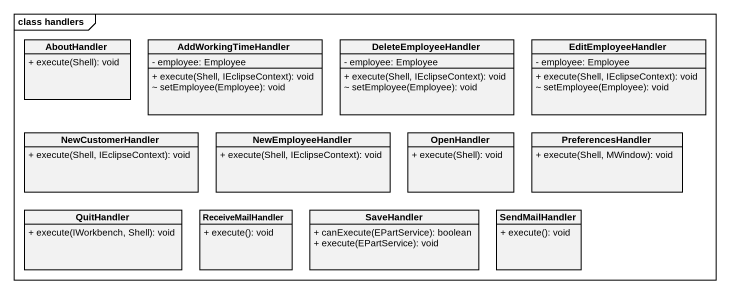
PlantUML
@startuml
mainframe class handlers
hide circle
hide empty members
skinparam classAttributeIconSize 0
class AboutHandler {
  + execute(Shell): void
}
class AddWorkingTimeHandler {
  - employee: Employee
  + execute(Shell, IEclipseContext): void
  ~ setEmployee(Employee): void
}
class DeleteEmployeeHandler {
  - employee: Employee
  + execute(Shell, IEclipseContext): void
  ~ setEmployee(Employee): void
}
class EditEmployeeHandler {
  - employee: Employee
  + execute(Shell, IEclipseContext): void
  ~ setEmployee(Employee): void
}
class NewCustomerHandler {
  + execute(Shell, IEclipseContext): void
}
class NewEmployeeHandler {
  + execute(Shell, IEclipseContext): void
}
class OpenHandler {
  + execute(Shell): void
}
class PreferencesHandler {
  + execute(Shell, MWindow): void
}
class QuitHandler {
  + execute(IWorkbench, Shell): void
}
class ReceiveMailHandler {
  + execute(): void
}
class SaveHandler {
  + canExecute(EPartService): boolean
  + execute(EPartService): void
}
class SendMailHandler {
  + execute(): void
}
@enduml
